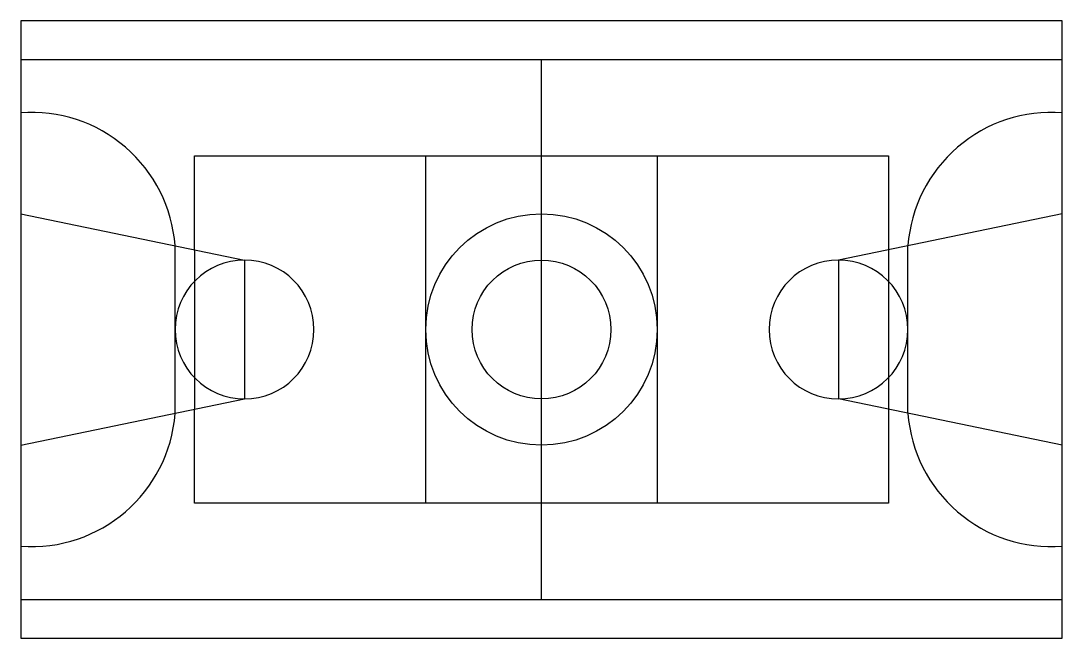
# Model space of a CAD drawing. Extents: x 0 to 27, y 0 to 16.
import ezdxf

# ---------------------------------------------------------------- set-up
doc = ezdxf.new("R2010")
doc.units = 0
doc.linetypes.add('HIDDEN', pattern=[0])
doc.layers.get('0').update_dxf_attribs({"linetype": 'CONTINUOUS'})

msp = doc.modelspace()

# ---------------------------------------------------------------- linework, layer by layer
at = {"color": 0}
for p, q in [((0, 16), (0, 0)), ((27, 16), (0, 16)), ((27, 0), (27, 16)), ((0, 15), (27, 15)), ((13.5, 1), (13.5, 15)), ((4.5, 10.069), (4.5, 12.5)), ((4.5, 12.5), (22.5, 12.5)), ((10.5, 3.5), (10.5, 12.5)), ((16.5, 12.5), (16.5, 3.5)), ((22.5, 12.5), (22.5, 10.069)), ((0, 11), (5.8, 9.8)), ((27, 11), (21.2, 9.8)), ((5.8, 9.8), (5.8, 6.2)), ((21.2, 9.8), (21.2, 6.2)), ((0, 5), (5.8, 6.2)), ((27, 5), (21.2, 6.2)), ((4.5, 3.5), (4.5, 5.931)), ((22.5, 5.931), (22.5, 3.5)), ((22.5, 3.5), (4.5, 3.5)), ((0, 1), (27, 1)), ((0, 0), (27, 0))]:
    msp.add_line(p, q, dxfattribs=at)
at = {"color": 0, "linetype": 'HIDDEN'}
for p, q in [((4, 5.828), (4, 10.172)), ((4.5, 10.069), (4.5, 5.931)), ((22.5, 10.069), (22.5, 5.931)), ((23, 5.828), (23, 10.172))]:
    msp.add_line(p, q, dxfattribs=at)
at = {"color": 0}
for radius in [3, 1.8]:
    msp.add_circle((13.5, 8), radius, dxfattribs=at)
at = {"color": 0, "linetype": 'CONTINUOUS'}
for centre, start, end in [((0.278, 9.895), 4.2694, 94.2694), ((26.722, 9.895), 85.7306, 175.7306), ((0.278, 6.105), 265.7306, 355.7306), ((26.722, 6.105), 184.2694, 274.2694)]:
    msp.add_arc(centre, 3.732, start, end, dxfattribs=at)
at = {"color": 0, "linetype": 'HIDDEN'}
for centre, start, end in [((5.8, 8), 90, 270), ((21.2, 8), 270, 90)]:
    msp.add_arc(centre, 1.8, start, end, dxfattribs=at)
at = {"color": 0}
for centre, start, end in [((5.8, 8), 270, 90), ((21.2, 8), 90, 270)]:
    msp.add_arc(centre, 1.8, start, end, dxfattribs=at)

doc.saveas('drawing.dxf')
